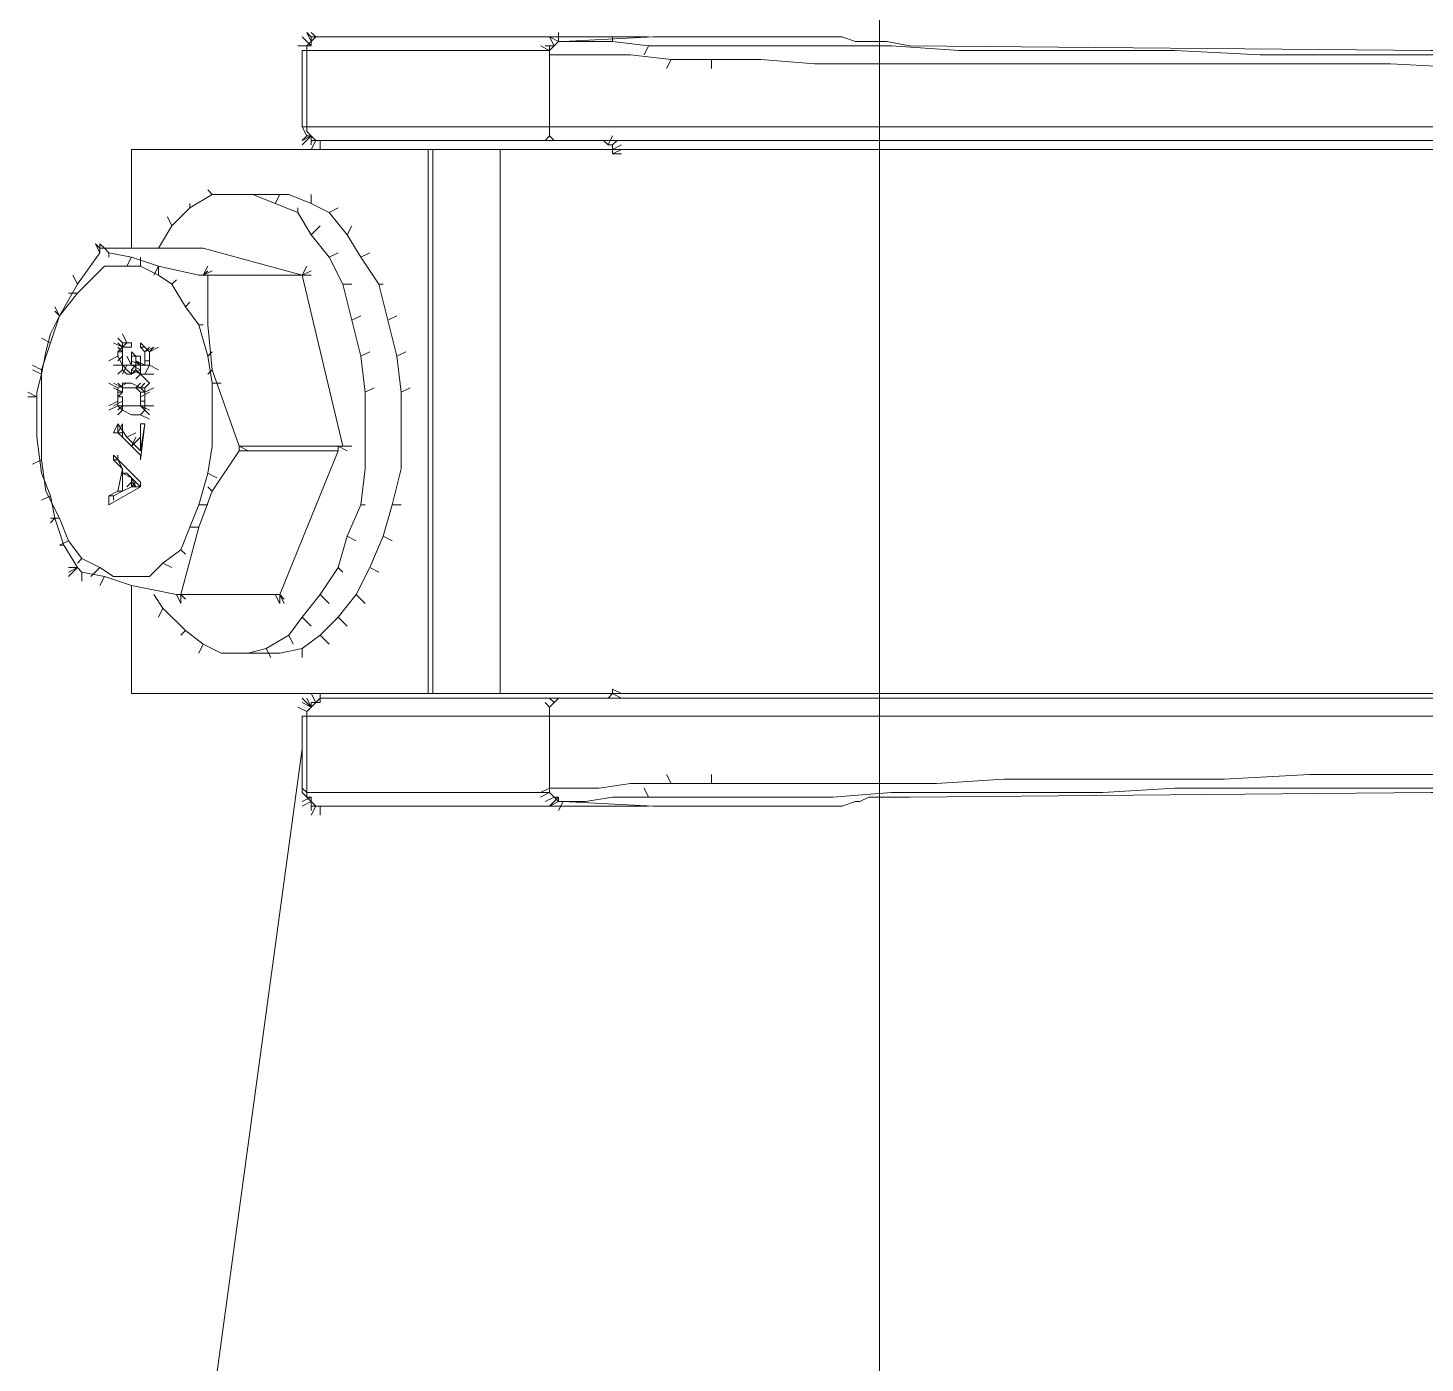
# Model space of a CAD drawing. Header units: feet. Extents: x 0 to 5170, y -254 to 1413.
# Drawn here: x 2325.876 to 2328.983, y 51.518 to 54.486 of the extents above; entities that cross this region are included whole.
import ezdxf

# ---------------------------------------------------------------- set-up
doc = ezdxf.new("R2010")
doc.units = ezdxf.units.FT
doc.header["$MEASUREMENT"] = 0
doc.layers.add('ATI CENTER SUPPORT', color=7, linetype='Continuous')

msp = doc.modelspace()

# ---------------------------------------------------------------- linework, layer by layer
at = {"layer": 'ATI CENTER SUPPORT', "color": 8, "linetype": 'Continuous', "lineweight": 15}
for p, q in [((2327.77006, 108.06425), (2327.77006, 25.40257)), ((2327.25629, 54.46628), (2326.50629, 54.46628)), ((2326.50629, 54.46628), (2326.50629, 54.44628)), ((2327.04629, 54.44628), (2327.02629, 54.44628)), ((2333.68629, 54.23628), (2326.50629, 54.23628)), ((2326.28629, 54.11628), (2326.45629, 54.11628)), ((2326.50629, 53.93628), (2326.25629, 53.93628)), ((2326.10629, 53.78628), (2326.08629, 53.78628)), ((2326.12629, 53.71628), (2326.12629, 53.75628)), ((2326.14629, 53.73628), (2326.06629, 53.73628)), ((2326.15629, 53.71628), (2326.12629, 53.71628)), ((2326.13629, 53.68628), (2326.08629, 53.68628)), ((2326.15629, 53.64628), (2326.07629, 53.64628)), ((2326.12629, 53.62628), (2326.10629, 53.62628)), ((2326.08629, 53.60628), (2326.08629, 53.57628)), ((2326.08629, 53.58628), (2326.06629, 53.58628)), ((2326.59629, 53.55628), (2326.34629, 53.55628)), ((2333.67629, 52.99628), (2326.52629, 52.99628)), ((2333.71629, 52.95628), (2326.48629, 52.95628)), ((2326.49629, 52.77628), (2326.49629, 52.96628)), ((2327.25629, 52.75628), (2326.50629, 52.75628))]:
    msp.add_line(p, q, dxfattribs=at)
for points in [[(2326.48629, 54.46628), (2326.50629, 54.44628)], [(2326.49629, 54.47628), (2326.50629, 54.45628)], [(2326.49629, 54.47628), (2326.50629, 54.46628)], [(2326.51629, 54.46628), (2326.50629, 54.47628)], [(2326.51629, 54.46628), (2326.50629, 54.45628)], [(2327.03629, 54.46628), (2327.05629, 54.45628)], [(2327.03629, 54.46628), (2327.04629, 54.44628)], [(2327.05629, 54.47628), (2327.05629, 54.45628)], [(2333.69629, 54.46628), (2332.51629, 54.46628), (2332.49629, 54.45628), (2332.42629, 54.45628), (2332.36629, 54.44628), (2331.21629, 54.43628), (2328.99629, 54.43628), (2327.83629, 54.44628), (2327.78629, 54.45628), (2327.71629, 54.45628), (2327.68629, 54.46628), (2327.26629, 54.46628), (2327.06629, 54.45628)], [(2327.17629, 54.45628), (2327.17629, 54.46628)], [(2326.47629, 54.44628), (2326.50629, 54.44628)], [(2327.03629, 54.43628), (2326.48629, 54.43628), (2326.48629, 54.26628)], [(2326.50629, 54.45628), (2326.49629, 54.44628)], [(2326.49629, 54.44628), (2326.49629, 54.25628)], [(2327.03629, 54.43628), (2327.01629, 54.44628)], [(2333.15629, 54.45628), (2333.14629, 54.45628), (2332.95629, 54.44628), (2332.40629, 54.44628), (2332.25629, 54.43628), (2331.76629, 54.43628), (2331.59629, 54.42628), (2328.61629, 54.42628), (2328.42629, 54.43628), (2327.94629, 54.43628), (2327.79629, 54.44628), (2327.25629, 54.44628), (2327.17629, 54.45628), (2327.05629, 54.45628), (2327.04629, 54.44628), (2327.03629, 54.43628)], [(2327.04629, 54.23628), (2327.03629, 54.24628), (2327.03629, 54.44628)], [(2327.24629, 54.42628), (2327.25629, 54.44628)], [(2327.03629, 54.42628), (2327.21629, 54.42628), (2327.30629, 54.41628), (2327.50629, 54.41628), (2327.62629, 54.40628), (2328.90629, 54.40628), (2329.10629, 54.39628), (2331.10629, 54.39628), (2331.29629, 54.40628), (2332.58629, 54.40628), (2332.69629, 54.41628), (2332.90629, 54.41628), (2332.98629, 54.42628), (2333.16629, 54.42628)], [(2327.29629, 54.39628), (2327.30629, 54.41628)], [(2327.39629, 54.41628), (2327.39629, 54.39628)], [(2333.71629, 54.26628), (2326.48629, 54.26628), (2326.49629, 54.24628), (2326.50629, 54.24628), (2326.51629, 54.23628)], [(2326.50629, 54.24628), (2326.48629, 54.23628)], [(2326.49629, 54.24628), (2326.48629, 54.23628)], [(2326.50629, 54.24628), (2326.48629, 54.22628)], [(2326.50629, 54.24628), (2326.49629, 54.25628)], [(2326.50629, 54.22628), (2326.50629, 54.24628)], [(2327.03629, 54.24628), (2327.02629, 54.23628)], [(2327.16629, 54.22628), (2327.17629, 54.24628)], [(2326.10629, 53.99628), (2326.10629, 54.21628), (2334.09629, 54.21628)], [(2326.50629, 54.21628), (2326.51629, 54.23628)], [(2326.52629, 54.23628), (2326.52629, 54.21628)], [(2326.76629, 54.21628), (2326.76629, 53.00628)], [(2326.77629, 53.00628), (2326.77629, 54.21628)], [(2326.92629, 54.21628), (2326.92629, 53.00628)], [(2327.15629, 54.23628), (2327.16629, 54.22628), (2327.17629, 54.22628), (2327.17629, 54.20628)], [(2327.18629, 54.23628), (2327.17629, 54.22628)], [(2327.19629, 54.22628), (2327.17629, 54.21628)], [(2327.19629, 54.21628), (2327.17629, 54.20628)], [(2327.19629, 54.20628), (2327.17629, 54.20628)], [(2326.27629, 54.12628), (2326.28629, 54.11628)], [(2326.16629, 53.99628), (2326.19629, 54.04628), (2326.23629, 54.08628), (2326.28629, 54.11628)], [(2326.23629, 54.09628), (2326.23629, 54.08628)], [(2326.37629, 54.11628), (2326.42629, 54.09628), (2326.47629, 54.07628), (2326.50629, 54.02628), (2326.54629, 53.97628), (2326.57629, 53.91628), (2326.59629, 53.83628), (2326.61629, 53.75628), (2326.62629, 53.67628), (2326.62629, 53.50628), (2326.61629, 53.42628), (2326.58629, 53.35628), (2326.56629, 53.28628), (2326.52629, 53.22628), (2326.48629, 53.17628), (2326.45629, 53.13628), (2326.40629, 53.10628), (2326.36629, 53.09628)], [(2326.42629, 54.09628), (2326.43629, 54.11628)], [(2326.45629, 54.11628), (2326.50629, 54.09628), (2326.54629, 54.07628), (2326.58629, 54.02628), (2326.61629, 53.97628), (2326.65629, 53.91628), (2326.67629, 53.83628), (2326.69629, 53.75628), (2326.70629, 53.67628), (2326.70629, 53.50628), (2326.68629, 53.42628), (2326.66629, 53.35628), (2326.63629, 53.28628), (2326.60629, 53.22628), (2326.56629, 53.17628), (2326.52629, 53.13628), (2326.48629, 53.10628), (2326.43629, 53.09628)], [(2326.50629, 54.11628), (2326.50629, 54.09628)], [(2326.19629, 54.04628), (2326.18629, 54.06628)], [(2326.47629, 54.07628), (2326.47629, 54.08628)], [(2326.56629, 54.08628), (2326.54629, 54.07628)], [(2326.52629, 54.04628), (2326.50629, 54.02628)], [(2326.59629, 54.04628), (2326.58629, 54.02628)], [(2326.20629, 53.22628), (2326.10629, 53.24628), (2326.04629, 53.26628), (2325.99629, 53.27628), (2325.98629, 53.28628), (2325.95629, 53.33628), (2325.93629, 53.39628), (2325.92629, 53.44628), (2325.90629, 53.49628), (2325.89629, 53.57628), (2325.89629, 53.67628), (2325.90629, 53.71628), (2325.91629, 53.76628), (2325.92629, 53.80628), (2325.94629, 53.84628), (2325.98629, 53.91628), (2326.03629, 53.98628), (2326.03629, 54.00628)], [(2326.03629, 53.98628), (2326.02629, 54.00628)], [(2326.02629, 54.00628), (2326.03629, 53.99628)], [(2326.03629, 54.00628), (2326.04629, 53.99628)], [(2326.03629, 53.99628), (2326.26629, 53.99628)], [(2326.04629, 53.99628), (2326.05629, 53.98628), (2326.10629, 53.97628), (2326.16629, 53.95628), (2326.25629, 53.93628)], [(2326.48629, 53.93628), (2326.26629, 53.99628)], [(2326.05629, 53.98628), (2326.05629, 53.97628)], [(2326.09629, 53.95628), (2326.10629, 53.97628)], [(2326.12629, 53.97628), (2326.12629, 53.95628)], [(2326.54629, 53.97628), (2326.56629, 53.98628)], [(2326.63629, 53.98628), (2326.61629, 53.97628)], [(2326.28629, 53.69628), (2326.28629, 53.55628), (2326.27629, 53.49628), (2326.25629, 53.42628), (2326.23629, 53.37628), (2326.21629, 53.32628), (2326.17629, 53.29628), (2326.14629, 53.26628), (2326.06629, 53.26628), (2326.03629, 53.28628), (2325.99629, 53.30628), (2325.96629, 53.34628), (2325.94629, 53.39628), (2325.91629, 53.45628), (2325.90629, 53.52628), (2325.90629, 53.72628), (2325.92629, 53.78628), (2325.94629, 53.84628), (2325.98629, 53.89628), (2326.01629, 53.92628), (2326.04629, 53.95628), (2326.12629, 53.95628), (2326.16629, 53.93628), (2326.19629, 53.91628), (2326.22629, 53.86628), (2326.25629, 53.82628), (2326.27629, 53.75628), (2326.28629, 53.69628)], [(2325.97629, 53.93628), (2325.98629, 53.91628)], [(2326.15629, 53.93628), (2326.16629, 53.95628)], [(2326.16629, 53.93628), (2326.16629, 53.95628)], [(2326.27629, 53.93628), (2326.27629, 53.82628), (2326.28629, 53.72628), (2326.34629, 53.55628), (2326.34629, 53.54628), (2326.28629, 53.45628), (2326.25629, 53.37628), (2326.21629, 53.22628)], [(2326.26629, 53.93628), (2326.27629, 53.95628)], [(2326.26629, 53.93628), (2326.27629, 53.94628)], [(2326.26629, 53.93628), (2326.28629, 53.94628)], [(2326.48629, 53.93628), (2326.49629, 53.95628)], [(2326.50629, 53.94628), (2326.48629, 53.93628)], [(2326.57629, 53.55628), (2326.48629, 53.93628)], [(2326.20629, 53.92628), (2326.19629, 53.91628)], [(2326.59629, 53.91628), (2326.57629, 53.91628)], [(2326.66629, 53.91628), (2326.65629, 53.91628)], [(2325.96629, 53.89628), (2325.98629, 53.89628)], [(2326.22629, 53.86628), (2326.23629, 53.87628)], [(2325.94629, 53.84628), (2325.93629, 53.86628)], [(2325.93629, 53.85628), (2325.94629, 53.84628)], [(2326.61629, 53.84628), (2326.59629, 53.83628)], [(2326.69629, 53.84628), (2326.67629, 53.83628)], [(2326.26629, 53.82628), (2326.25629, 53.82628)], [(2325.92629, 53.78628), (2325.90629, 53.79628)], [(2326.06629, 53.78628), (2326.08629, 53.77628)], [(2326.08629, 53.78628), (2326.07629, 53.79628)], [(2326.08629, 53.77628), (2326.07629, 53.78628)], [(2326.08629, 53.76628), (2326.07629, 53.77628)], [(2326.08629, 53.77628), (2326.07629, 53.76628), (2326.08629, 53.76628)], [(2326.09629, 53.78628), (2326.08629, 53.80628)], [(2326.08629, 53.77628), (2326.09629, 53.78628)], [(2326.09629, 53.71628), (2326.08629, 53.72628), (2326.08629, 53.78628)], [(2326.10629, 53.78628), (2326.10629, 53.77628), (2326.08629, 53.77628)], [(2326.13629, 53.73628), (2326.13629, 53.76628), (2326.12629, 53.77628), (2326.12629, 53.78628), (2326.13629, 53.77628)], [(2326.14629, 53.76628), (2326.13629, 53.77628), (2326.12629, 53.77628)], [(2326.15629, 53.77628), (2326.13629, 53.76628)], [(2326.14629, 53.77628), (2326.13629, 53.76628)], [(2326.16629, 53.77628), (2326.14629, 53.76628)], [(2326.15629, 53.77628), (2326.14629, 53.76628)], [(2326.07629, 53.75628), (2326.05629, 53.74628)], [(2326.08629, 53.73628), (2326.07629, 53.75628), (2326.07629, 53.76628)], [(2326.08629, 53.75628), (2326.07629, 53.74628)], [(2326.10629, 53.73628), (2326.09629, 53.75628)], [(2326.10629, 53.73628), (2326.10629, 53.76628), (2326.11629, 53.75628)], [(2326.12629, 53.75628), (2326.10629, 53.75628)], [(2326.12629, 53.73628), (2326.10629, 53.74628)], [(2326.12629, 53.71628), (2326.11629, 53.72628), (2326.11629, 53.75628)], [(2326.11629, 53.74628), (2326.13629, 53.73628)], [(2326.11629, 53.74628), (2326.12629, 53.73628)], [(2326.14629, 53.76628), (2326.14629, 53.73628), (2326.13629, 53.71628)], [(2326.14629, 53.74628), (2326.13629, 53.74628)], [(2326.27629, 53.75628), (2326.28629, 53.76628)], [(2326.61629, 53.75628), (2326.63629, 53.76628)], [(2326.71629, 53.76628), (2326.69629, 53.75628)], [(2325.88629, 53.73628), (2325.90629, 53.72628)], [(2325.90629, 53.71628), (2325.88629, 53.72628)], [(2326.07629, 53.71628), (2326.08629, 53.72628)], [(2326.08629, 53.71628), (2326.09629, 53.73628)], [(2326.09629, 53.71628), (2326.10629, 53.71628), (2326.09629, 53.72628), (2326.08629, 53.73628)], [(2326.10629, 53.73628), (2326.12629, 53.72628)], [(2326.11629, 53.73628), (2326.10629, 53.72628), (2326.10629, 53.71628)], [(2326.10629, 53.71628), (2326.11629, 53.72628)], [(2326.12629, 53.71628), (2326.10629, 53.72628)], [(2326.10629, 53.71628), (2326.12629, 53.72628)], [(2326.11629, 53.70628), (2326.12629, 53.71628)], [(2326.12629, 53.71628), (2326.14629, 53.69628)], [(2326.14629, 53.73628), (2326.16629, 53.72628)], [(2326.28629, 53.72628), (2326.27629, 53.71628)], [(2326.05629, 53.69628), (2326.07629, 53.68628)], [(2326.08629, 53.68628), (2326.06629, 53.69628)], [(2326.08629, 53.67628), (2326.06629, 53.68628)], [(2326.13629, 53.68628), (2326.13629, 53.63628), (2326.12629, 53.62628), (2326.10629, 53.62628), (2326.08629, 53.63628), (2326.07629, 53.64628), (2326.07629, 53.68628), (2326.09629, 53.69628)], [(2326.08629, 53.63628), (2326.08629, 53.66628), (2326.07629, 53.66628), (2326.08629, 53.67628), (2326.08629, 53.69628)], [(2326.08629, 53.68628), (2326.07629, 53.69628)], [(2326.08629, 53.69628), (2326.10629, 53.69628)], [(2326.10629, 53.69628), (2326.12629, 53.68628)], [(2326.11629, 53.68628), (2326.12629, 53.69628)], [(2326.11629, 53.68628), (2326.12629, 53.67628), (2326.13629, 53.67628)], [(2326.13629, 53.69628), (2326.12629, 53.68628)], [(2326.13629, 53.67628), (2326.12629, 53.68628)], [(2326.13629, 53.68628), (2326.14629, 53.69628)], [(2326.15629, 53.68628), (2326.13629, 53.67628)], [(2326.28629, 53.69628), (2326.30629, 53.69628)], [(2326.62629, 53.67628), (2326.64629, 53.68628)], [(2326.72629, 53.68628), (2326.70629, 53.67628)], [(2325.87629, 53.67628), (2325.89629, 53.66628)], [(2325.87629, 53.66628), (2325.89629, 53.66628)], [(2326.07629, 53.65628), (2326.05629, 53.64628)], [(2326.08629, 53.65628), (2326.06629, 53.64628)], [(2326.08629, 53.67628), (2326.07629, 53.67628)], [(2326.14629, 53.67628), (2326.12629, 53.66628)], [(2326.12629, 53.64628), (2326.12629, 53.67628)], [(2326.13629, 53.65628), (2326.12629, 53.65628)], [(2326.07629, 53.64628), (2326.05629, 53.63628)], [(2326.08629, 53.64628), (2326.07629, 53.63628)], [(2326.07629, 53.62628), (2326.08629, 53.63628)], [(2326.12629, 53.64628), (2326.14629, 53.62628)], [(2326.12629, 53.64628), (2326.14629, 53.63628)], [(2326.14629, 53.61628), (2326.12629, 53.62628)], [(2326.14629, 53.62628), (2326.13629, 53.63628)], [(2326.06629, 53.58628), (2326.07629, 53.60628), (2326.07629, 53.58628)], [(2326.08629, 53.60628), (2326.07629, 53.58628)], [(2326.07629, 53.60628), (2326.09629, 53.57628), (2326.12629, 53.54628), (2326.12629, 53.60628), (2326.13629, 53.60628), (2326.12629, 53.52628), (2326.12629, 53.53628), (2326.10629, 53.55628), (2326.08629, 53.57628), (2326.07629, 53.58628)], [(2326.12629, 53.54628), (2326.13629, 53.60628)], [(2326.09629, 53.57628), (2326.11629, 53.58628)], [(2326.10629, 53.55628), (2326.11629, 53.57628)], [(2326.12629, 53.57628), (2326.10629, 53.55628)], [(2326.10629, 53.46628), (2326.08629, 53.45628), (2326.08629, 53.50628), (2326.07629, 53.52628), (2326.07629, 53.53628)], [(2326.34629, 53.54628), (2326.56629, 53.54628), (2326.56629, 53.55628)], [(2326.34629, 53.55628), (2326.36629, 53.54628)], [(2326.43629, 53.22628), (2326.56629, 53.54628)], [(2326.58629, 53.54628), (2326.56629, 53.55628)], [(2325.90629, 53.52628), (2325.88629, 53.51628)], [(2326.07629, 53.52628), (2326.06629, 53.52628)], [(2326.12629, 53.46628), (2326.11629, 53.47628), (2326.10629, 53.48628), (2326.09629, 53.49628), (2326.08629, 53.49628), (2326.10629, 53.48628)], [(2326.09629, 53.46628), (2326.10629, 53.47628)], [(2326.11629, 53.46628), (2326.10629, 53.48628)], [(2326.10629, 53.48628), (2326.10629, 53.46628)], [(2326.10629, 53.47628), (2326.11629, 53.46628)], [(2326.10629, 53.46628), (2326.11629, 53.47628)], [(2326.12629, 53.46628), (2326.10629, 53.46628)], [(2326.27629, 53.49628), (2326.29629, 53.48628)], [(2326.28629, 53.45628), (2326.27629, 53.46628)], [(2325.90629, 53.43628), (2325.92629, 53.44628)], [(2326.06629, 53.44628), (2326.05629, 53.44628)], [(2326.06629, 53.43628), (2326.06629, 53.44628), (2326.08629, 53.45628)], [(2326.08629, 53.45628), (2326.07629, 53.45628)], [(2326.25629, 53.42628), (2326.27629, 53.42628)], [(2326.61629, 53.42628), (2326.62629, 53.42628)], [(2326.70629, 53.42628), (2326.68629, 53.42628)], [(2325.94629, 53.39628), (2325.92629, 53.39628)], [(2325.92629, 53.38628), (2325.93629, 53.39628)], [(2326.25629, 53.37628), (2326.23629, 53.37628)], [(2325.94629, 53.33628), (2325.96629, 53.34628)], [(2326.58629, 53.35628), (2326.60629, 53.34628)], [(2326.68629, 53.34628), (2326.66629, 53.35628)], [(2325.95629, 53.33628), (2325.94629, 53.33628)], [(2326.21629, 53.32628), (2326.22629, 53.31628)], [(2325.98629, 53.28628), (2325.96629, 53.26628)], [(2325.98629, 53.28628), (2325.96629, 53.27628)], [(2325.96629, 53.28628), (2325.98629, 53.28628)], [(2325.98629, 53.29628), (2325.99629, 53.30628)], [(2326.01629, 53.26628), (2326.03629, 53.28628)], [(2326.17629, 53.29628), (2326.19629, 53.28628)], [(2326.57629, 53.27628), (2326.56629, 53.28628)], [(2326.65629, 53.27628), (2326.63629, 53.28628)], [(2325.99629, 53.27628), (2325.99629, 53.25628)], [(2326.04629, 53.26628), (2326.03629, 53.24628)], [(2334.09629, 53.00628), (2326.10629, 53.00628), (2326.10629, 53.24628)], [(2326.43629, 53.09628), (2326.30629, 53.09628), (2326.26629, 53.11628), (2326.22629, 53.14628), (2326.17629, 53.19628), (2326.15629, 53.22628)], [(2326.21629, 53.20628), (2326.20629, 53.22628)], [(2326.20629, 53.22628), (2326.43629, 53.22628)], [(2326.21629, 53.22628), (2326.22629, 53.21628)], [(2326.21629, 53.22628), (2326.21629, 53.20628)], [(2326.42629, 53.22628), (2326.43629, 53.20628)], [(2326.43629, 53.22628), (2326.43629, 53.20628)], [(2326.44629, 53.20628), (2326.43629, 53.22628)], [(2326.44629, 53.21628), (2326.43629, 53.22628)], [(2326.54629, 53.20628), (2326.52629, 53.22628)], [(2326.62629, 53.20628), (2326.60629, 53.22628)], [(2326.16629, 53.17628), (2326.17629, 53.19628)], [(2326.48629, 53.17628), (2326.50629, 53.15628)], [(2326.58629, 53.15628), (2326.56629, 53.17628)], [(2326.21629, 53.13628), (2326.22629, 53.14628)], [(2326.46629, 53.11628), (2326.45629, 53.13628)], [(2326.52629, 53.13628), (2326.54629, 53.11628)], [(2326.26629, 53.11628), (2326.25629, 53.09628)], [(2326.41629, 53.08628), (2326.40629, 53.10628)], [(2326.48629, 53.08628), (2326.48629, 53.10628)], [(2326.51629, 52.98628), (2326.50629, 53.00628)], [(2326.52629, 53.00628), (2326.52629, 52.98628), (2326.50629, 52.98628), (2326.50629, 52.97628)], [(2327.17629, 53.01628), (2327.17629, 53.00628), (2327.16629, 52.99628)], [(2327.19629, 53.00628), (2327.17629, 53.01628)], [(2327.19629, 52.99628), (2327.17629, 53.00628)], [(2326.49629, 52.96628), (2326.47629, 52.97628)], [(2326.48629, 52.99628), (2326.50629, 52.97628)], [(2326.50629, 52.97628), (2326.48629, 52.98628)], [(2326.49629, 52.99628), (2326.50629, 52.97628)], [(2326.49629, 52.96628), (2326.50629, 52.97628), (2326.51629, 52.98628), (2326.52629, 52.99628)], [(2327.03629, 52.97628), (2327.02629, 52.98628)], [(2327.05629, 52.99628), (2327.04629, 52.98628), (2327.03629, 52.97628)], [(2327.03629, 52.99628), (2327.04629, 52.98628)], [(2327.03629, 52.97628), (2327.03629, 52.78628), (2327.04629, 52.77628), (2327.05629, 52.77628), (2327.05629, 52.76628)], [(2326.50629, 52.76628), (2326.49629, 52.77628), (2326.48629, 52.78628), (2326.48629, 52.95628)], [(2326.48629, 52.88314), (2326.07883, 49.90294)], [(2327.03629, 52.79628), (2327.14629, 52.79628), (2327.21629, 52.80628), (2327.89629, 52.80628), (2328.04629, 52.81628), (2328.53629, 52.81628), (2328.72629, 52.82628), (2331.48629, 52.82628), (2331.66629, 52.81628), (2332.16629, 52.81628), (2332.31629, 52.80628), (2332.98629, 52.80628), (2333.05629, 52.79628), (2333.16629, 52.79628)], [(2327.29629, 52.82628), (2327.30629, 52.80628)], [(2327.39629, 52.82628), (2327.39629, 52.80628)], [(2326.48629, 52.79628), (2326.49629, 52.78628), (2327.03629, 52.78628)], [(2327.01629, 52.78628), (2327.03629, 52.79628)], [(2327.03629, 52.78628), (2327.01629, 52.77628)], [(2333.16629, 52.78628), (2333.15629, 52.77628), (2333.15629, 52.76628), (2333.09629, 52.76628), (2333.03629, 52.77628), (2332.53629, 52.77628), (2332.40629, 52.78628), (2331.94629, 52.78628), (2331.76629, 52.79628), (2328.42629, 52.79628), (2328.26629, 52.78628), (2327.79629, 52.78628), (2327.66629, 52.77628), (2327.17629, 52.77628), (2327.11629, 52.76628), (2327.05629, 52.76628), (2327.04629, 52.77628)], [(2327.24629, 52.79628), (2327.25629, 52.77628)], [(2327.26629, 52.75628), (2327.68629, 52.75628), (2327.71629, 52.76628), (2327.72629, 52.76628), (2327.74629, 52.77628), (2327.83629, 52.77628), (2328.99629, 52.78628), (2331.21629, 52.78628), (2332.36629, 52.77628), (2332.45629, 52.77628), (2332.47629, 52.76628), (2332.49629, 52.76628), (2332.51629, 52.75628)], [(2326.48629, 52.76628), (2326.50629, 52.77628)], [(2326.48629, 52.75628), (2326.50629, 52.76628)], [(2326.50629, 52.77628), (2326.49629, 52.77628)], [(2326.50629, 52.74628), (2326.50629, 52.77628)], [(2326.51629, 52.75628), (2326.50629, 52.76628)], [(2326.50629, 52.73628), (2326.51629, 52.75628)], [(2326.52629, 52.73628), (2326.52629, 52.75628)], [(2327.02629, 52.76628), (2327.04629, 52.77628)], [(2327.05629, 52.77628), (2327.03629, 52.75628)], [(2327.05629, 52.76628), (2327.03629, 52.75628)], [(2327.05629, 52.74628), (2327.06629, 52.76628)], [(2327.06629, 52.76628), (2327.26629, 52.75628)]]:
    msp.add_lwpolyline(points, dxfattribs=at)
msp.add_lwpolyline([(2326.06629, 53.53628), (2326.12629, 53.47628), (2326.12629, 53.46628), (2326.05629, 53.42628), (2326.05629, 53.44628), (2326.07629, 53.45628), (2326.08629, 53.50628), (2326.06629, 53.52628)], close=True, dxfattribs=at)

doc.saveas('drawing.dxf')
